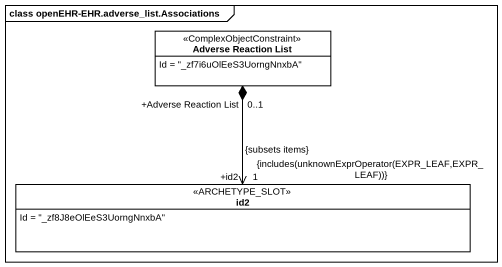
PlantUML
@startuml
mainframe class openEHR-EHR.adverse_list.Associations
hide circle
hide empty members
class "Adverse Reaction List" as Adverse_Reaction_List <<ComplexObjectConstraint>> {
  Id = "_zf7i6uOlEeS3UorngNnxbA"
}
class id2 <<ARCHETYPE_SLOT>> {
  Id = "_zf8J8eOlEeS3UorngNnxbA"
}
Adverse_Reaction_List "+Adverse Reaction List\n0..1" *--> "+id2\n1\n{includes(unknownExprOperator(EXPR_LEAF,EXPR_LEAF))}\n{subsets items}" id2
@enduml
